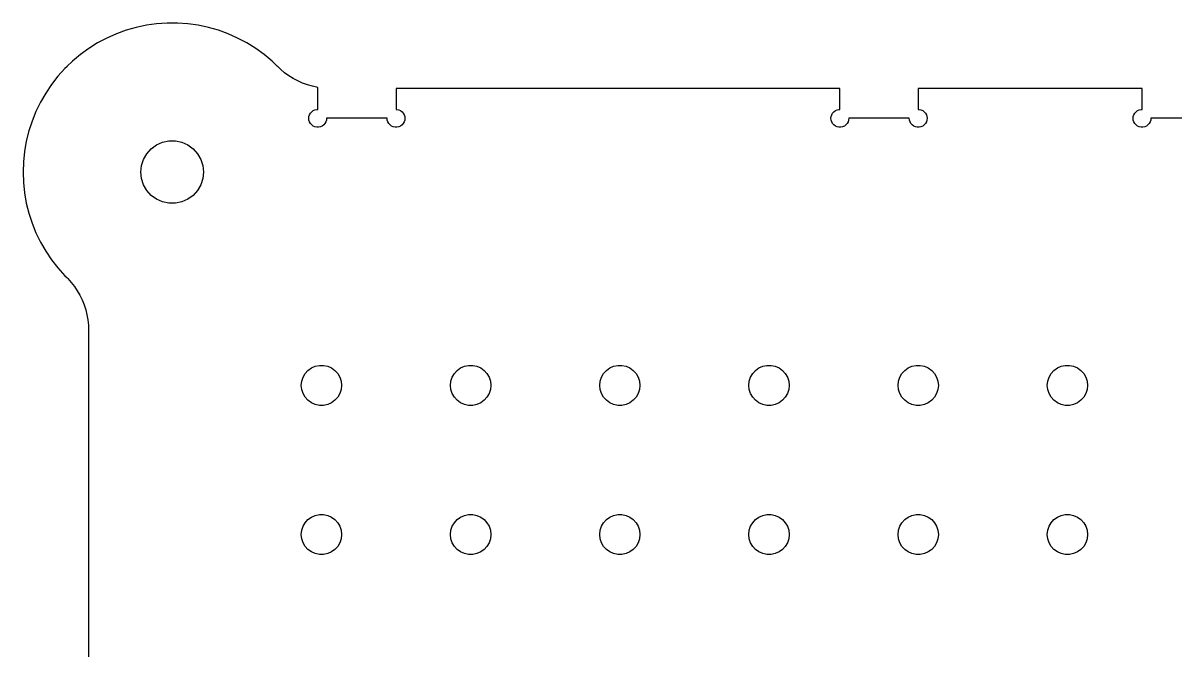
# Model space of a CAD drawing. Header units: metres. Extents: x -10 to 160, y -10 to 160.
# Drawn here: x -10 to 67.3, y 117.9 to 160 of the extents above; entities that cross this region are included whole.
import ezdxf

# ---------------------------------------------------------------- set-up
doc = ezdxf.new("R2010")
doc.units = ezdxf.units.M

msp = doc.modelspace()

# ---------------------------------------------------------------- linework, layer by layer
for p, q in [((-0.34898, 159.994), (-1.04527, 159.945)), ((0.34898, 159.994), (-0.34898, 159.994)), ((1.04527, 159.945), (0.34898, 159.994)), ((-3.74606, 159.272), (-4.3837, 158.988)), ((-3.09016, 159.511), (-3.74606, 159.272)), ((-2.4192, 159.703), (-3.09016, 159.511)), ((-1.73648, 159.848), (-2.4192, 159.703)), ((-1.04527, 159.945), (-1.73648, 159.848)), ((1.73648, 159.848), (1.04527, 159.945)), ((2.4192, 159.703), (1.73648, 159.848)), ((3.09016, 159.511), (2.4192, 159.703)), ((3.74606, 159.272), (3.09016, 159.511)), ((4.3837, 158.988), (3.74606, 159.272)), ((-4.99998, 158.66), (-5.59192, 158.29)), ((-4.3837, 158.988), (-4.99998, 158.66)), ((5, 158.66), (4.3837, 158.988)), ((5.59192, 158.29), (5, 158.66)), ((-6.1566, 157.88), (-6.6913, 157.431)), ((-5.59192, 158.29), (-6.1566, 157.88)), ((6.1566, 157.88), (5.59192, 158.29)), ((6.6913, 157.431), (6.1566, 157.88)), ((-7.19339, 156.947), (-7.66043, 156.428)), ((-7.07106, 157.065), (-7.19339, 156.947)), ((-7.06448, 157.071), (-7.07106, 157.071)), ((-7.07106, 157.071), (-7.07106, 157.065)), ((-6.6913, 157.431), (-7.06448, 157.071)), ((7.06448, 157.071), (6.6913, 157.431)), ((7.07434, 157.071), (7.06448, 157.071)), ((7.26094, 156.891), (7.07434, 157.071)), ((7.52829, 156.667), (7.26094, 156.891)), ((-7.66043, 156.428), (-8.09016, 155.878)), ((7.81062, 156.461), (7.52829, 156.667)), ((8.1066, 156.276), (7.81062, 156.461)), ((8.41473, 156.113), (8.1066, 156.276)), ((8.73357, 155.971), (8.41473, 156.113)), ((-8.09016, 155.878), (-8.48047, 155.299)), ((9.06151, 155.851), (8.73357, 155.971)), ((9.39699, 155.755), (9.06151, 155.851)), ((9.75, 155.681), (9.39699, 155.755)), ((9.75, 154.203), (9.75, 155.681)), ((44.75, 155.61), (15, 155.61)), ((15, 155.61), (15, 154.203)), ((44.75, 154.203), (44.75, 155.61)), ((65, 155.61), (50, 155.61)), ((50, 155.61), (50, 154.203)), ((65, 154.203), (65, 155.61)), ((-8.82947, 154.695), (-9.13545, 154.067)), ((-8.48047, 155.299), (-8.82947, 154.695)), ((-9.13545, 154.067), (-9.39691, 153.42)), ((9.16312, 153.731), (9.20187, 153.851)), ((9.20187, 153.851), (9.2646, 153.959)), ((9.2646, 153.959), (9.34853, 154.052)), ((9.34853, 154.052), (9.45001, 154.126)), ((9.45001, 154.126), (9.56459, 154.177)), ((9.56459, 154.177), (9.68729, 154.203)), ((9.68729, 154.203), (9.75, 154.203)), ((15, 154.203), (15.0627, 154.203)), ((15.0627, 154.203), (15.1854, 154.177)), ((15.1854, 154.177), (15.3, 154.126)), ((15.3, 154.126), (15.4015, 154.052)), ((15.4015, 154.052), (15.4854, 153.959)), ((15.4854, 153.959), (15.5481, 153.851)), ((15.5481, 153.851), (15.5869, 153.731)), ((44.1631, 153.731), (44.2019, 153.851)), ((44.2019, 153.851), (44.2646, 153.959)), ((44.2646, 153.959), (44.3485, 154.052)), ((44.3485, 154.052), (44.45, 154.126)), ((44.45, 154.126), (44.5646, 154.177)), ((44.5646, 154.177), (44.6873, 154.203)), ((44.6873, 154.203), (44.75, 154.203)), ((50, 154.203), (50.0627, 154.203)), ((50.0627, 154.203), (50.1854, 154.177)), ((50.1854, 154.177), (50.3, 154.126)), ((50.3, 154.126), (50.4015, 154.052)), ((50.4015, 154.052), (50.4854, 153.959)), ((50.4854, 153.959), (50.5481, 153.851)), ((50.5481, 153.851), (50.5869, 153.731)), ((64.4131, 153.731), (64.4519, 153.851)), ((64.4519, 153.851), (64.5146, 153.959)), ((64.5146, 153.959), (64.5985, 154.052)), ((64.5985, 154.052), (64.7, 154.126)), ((64.7, 154.126), (64.8146, 154.177)), ((64.8146, 154.177), (64.9373, 154.203)), ((64.9373, 154.203), (65, 154.203)), ((-9.39691, 153.42), (-9.61261, 152.756)), ((9.15001, 153.607), (9.16312, 153.731)), ((9.16312, 153.482), (9.15001, 153.607)), ((9.20187, 153.363), (9.16312, 153.482)), ((9.2646, 153.254), (9.20187, 153.363)), ((9.34853, 153.161), (9.2646, 153.254)), ((9.45001, 153.087), (9.34853, 153.161)), ((9.56459, 153.036), (9.45001, 153.087)), ((9.68729, 153.01), (9.56459, 153.036)), ((9.81273, 153.01), (9.68729, 153.01)), ((9.93542, 153.036), (9.81273, 153.01)), ((10.05, 153.087), (9.93542, 153.036)), ((10.1515, 153.161), (10.05, 153.087)), ((10.2354, 153.254), (10.1515, 153.161)), ((10.2981, 153.363), (10.2354, 153.254)), ((10.3369, 153.482), (10.2981, 153.363)), ((10.35, 153.607), (10.3369, 153.482)), ((14.4, 153.607), (10.35, 153.607)), ((14.4131, 153.482), (14.4, 153.607)), ((14.4519, 153.363), (14.4131, 153.482)), ((14.5146, 153.254), (14.4519, 153.363)), ((14.5985, 153.161), (14.5146, 153.254)), ((14.7, 153.087), (14.5985, 153.161)), ((14.8146, 153.036), (14.7, 153.087)), ((14.9373, 153.01), (14.8146, 153.036)), ((15.0627, 153.01), (14.9373, 153.01)), ((15.1854, 153.036), (15.0627, 153.01)), ((15.3, 153.087), (15.1854, 153.036)), ((15.4015, 153.161), (15.3, 153.087)), ((15.4854, 153.254), (15.4015, 153.161)), ((15.5481, 153.363), (15.4854, 153.254)), ((15.5869, 153.482), (15.5481, 153.363)), ((15.5869, 153.731), (15.6, 153.607)), ((15.6, 153.607), (15.5869, 153.482)), ((44.15, 153.607), (44.1631, 153.731)), ((44.1631, 153.482), (44.15, 153.607)), ((44.2019, 153.363), (44.1631, 153.482)), ((44.2646, 153.254), (44.2019, 153.363)), ((44.3485, 153.161), (44.2646, 153.254)), ((44.45, 153.087), (44.3485, 153.161)), ((44.5646, 153.036), (44.45, 153.087)), ((44.6873, 153.01), (44.5646, 153.036)), ((44.8127, 153.01), (44.6873, 153.01)), ((44.9354, 153.036), (44.8127, 153.01)), ((45.05, 153.087), (44.9354, 153.036)), ((45.1515, 153.161), (45.05, 153.087)), ((45.2354, 153.254), (45.1515, 153.161)), ((45.2981, 153.363), (45.2354, 153.254)), ((45.3369, 153.482), (45.2981, 153.363)), ((45.35, 153.607), (45.3369, 153.482)), ((49.4, 153.607), (45.35, 153.607)), ((49.4131, 153.482), (49.4, 153.607)), ((49.4519, 153.363), (49.4131, 153.482)), ((49.5146, 153.254), (49.4519, 153.363)), ((49.5985, 153.161), (49.5146, 153.254)), ((49.7, 153.087), (49.5985, 153.161)), ((49.8146, 153.036), (49.7, 153.087)), ((49.9373, 153.01), (49.8146, 153.036)), ((50.0627, 153.01), (49.9373, 153.01)), ((50.1854, 153.036), (50.0627, 153.01)), ((50.3, 153.087), (50.1854, 153.036)), ((50.4015, 153.161), (50.3, 153.087)), ((50.4854, 153.254), (50.4015, 153.161)), ((50.5481, 153.363), (50.4854, 153.254)), ((50.5869, 153.482), (50.5481, 153.363)), ((50.5869, 153.731), (50.6, 153.607)), ((50.6, 153.607), (50.5869, 153.482)), ((64.4, 153.607), (64.4131, 153.731)), ((64.4131, 153.482), (64.4, 153.607)), ((64.4519, 153.363), (64.4131, 153.482)), ((64.5146, 153.254), (64.4519, 153.363)), ((64.5985, 153.161), (64.5146, 153.254)), ((64.7, 153.087), (64.5985, 153.161)), ((64.8146, 153.036), (64.7, 153.087)), ((64.9373, 153.01), (64.8146, 153.036)), ((65.0627, 153.01), (64.9373, 153.01)), ((65.1854, 153.036), (65.0627, 153.01)), ((65.3, 153.087), (65.1854, 153.036)), ((65.4015, 153.161), (65.3, 153.087)), ((65.4854, 153.254), (65.4015, 153.161)), ((65.5481, 153.363), (65.4854, 153.254)), ((65.5869, 153.482), (65.5481, 153.363)), ((65.6, 153.607), (65.5869, 153.482)), ((69.65, 153.607), (65.6, 153.607)), ((-9.61261, 152.756), (-9.78146, 152.079)), ((-9.78146, 152.079), (-9.90268, 151.392)), ((-1.69893, 151.234), (-1.40517, 151.561)), ((-1.40517, 151.561), (-1.04999, 151.819)), ((-1.04999, 151.819), (-0.64893, 151.997)), ((-0.64893, 151.997), (-0.2195, 152.088)), ((-0.2195, 152.088), (0.2195, 152.088)), ((0.2195, 152.088), (0.64893, 151.997)), ((0.64893, 151.997), (1.04999, 151.819)), ((1.04999, 151.819), (1.40517, 151.561)), ((1.40517, 151.561), (1.69893, 151.234)), ((-9.97563, 150.698), (-10, 150)), ((-9.90268, 151.392), (-9.97563, 150.698)), ((-2.05411, 150.437), (-1.91844, 150.854)), ((-1.91844, 150.854), (-1.69893, 151.234)), ((1.69893, 151.234), (1.91844, 150.854)), ((1.91844, 150.854), (2.05411, 150.437)), ((-10, 150), (-9.97563, 149.302)), ((-2.09999, 150), (-2.05411, 150.437)), ((-2.05411, 149.563), (-2.09999, 150)), ((2.05411, 150.437), (2.09999, 150)), ((2.09999, 150), (2.05411, 149.563)), ((-9.97563, 149.302), (-9.90268, 148.608)), ((-1.91844, 149.146), (-2.05411, 149.563)), ((-1.69893, 148.766), (-1.91844, 149.146)), ((1.91844, 149.146), (1.69893, 148.766)), ((2.05411, 149.563), (1.91844, 149.146)), ((-9.90268, 148.608), (-9.78146, 147.921)), ((-1.40517, 148.439), (-1.69893, 148.766)), ((-1.04999, 148.181), (-1.40517, 148.439)), ((1.40517, 148.439), (1.04999, 148.181)), ((1.69893, 148.766), (1.40517, 148.439)), ((-9.78146, 147.921), (-9.61261, 147.244)), ((-0.64893, 148.003), (-1.04999, 148.181)), ((-0.2195, 147.911), (-0.64893, 148.003)), ((0.2195, 147.911), (-0.2195, 147.911)), ((0.64893, 148.003), (0.2195, 147.911)), ((1.04999, 148.181), (0.64893, 148.003)), ((-9.61261, 147.244), (-9.39691, 146.58)), ((-9.39691, 146.58), (-9.13545, 145.933)), ((-9.13545, 145.933), (-8.82947, 145.305)), ((-8.82947, 145.305), (-8.48047, 144.701)), ((-8.48047, 144.701), (-8.09016, 144.122)), ((-8.09016, 144.122), (-7.66043, 143.572)), ((-7.66043, 143.572), (-7.19339, 143.053)), ((-7.19339, 143.053), (-7.07106, 142.931)), ((-7.07106, 142.931), (-7.07106, 142.926)), ((-7.07106, 142.926), (-7.00989, 142.867)), ((-7.00989, 142.867), (-6.77637, 142.607)), ((-6.77637, 142.607), (-6.56151, 142.332)), ((-6.56151, 142.332), (-6.36635, 142.043)), ((-6.36635, 142.043), (-6.19185, 141.741)), ((-6.19185, 141.741), (-6.03886, 141.427)), ((-6.03886, 141.427), (-5.90813, 141.103)), ((-5.90813, 141.103), (-5.80029, 140.772)), ((-5.80029, 140.772), (-5.71585, 140.433)), ((-5.71585, 140.433), (-5.65526, 140.089)), ((-5.65526, 140.089), (-5.61877, 139.742)), ((-5.61877, 139.742), (-5.6066, 139.393)), ((-5.6066, 139.393), (-5.6066, 10.6066)), ((9.09668, 136.703), (9.32501, 136.869)), ((9.32501, 136.869), (9.58284, 136.984)), ((9.58284, 136.984), (9.85889, 137.043)), ((9.85889, 137.043), (10.1411, 137.043)), ((10.1411, 137.043), (10.4172, 136.984)), ((10.4172, 136.984), (10.675, 136.869)), ((10.675, 136.869), (10.9033, 136.703)), ((19.0967, 136.703), (19.325, 136.869)), ((19.325, 136.869), (19.5828, 136.984)), ((19.5828, 136.984), (19.8589, 137.043)), ((19.8589, 137.043), (20.1411, 137.043)), ((20.1411, 137.043), (20.4172, 136.984)), ((20.4172, 136.984), (20.675, 136.869)), ((20.675, 136.869), (20.9033, 136.703)), ((29.0967, 136.703), (29.325, 136.869)), ((29.325, 136.869), (29.5828, 136.984)), ((29.5828, 136.984), (29.8589, 137.043)), ((29.8589, 137.043), (30.1411, 137.043)), ((30.1411, 137.043), (30.4172, 136.984)), ((30.4172, 136.984), (30.675, 136.869)), ((30.675, 136.869), (30.9033, 136.703)), ((39.0967, 136.703), (39.325, 136.869)), ((39.325, 136.869), (39.5828, 136.984)), ((39.5828, 136.984), (39.8589, 137.043)), ((39.8589, 137.043), (40.1411, 137.043)), ((40.1411, 137.043), (40.4172, 136.984)), ((40.4172, 136.984), (40.675, 136.869)), ((40.675, 136.869), (40.9033, 136.703)), ((49.0967, 136.703), (49.325, 136.869)), ((49.325, 136.869), (49.5828, 136.984)), ((49.5828, 136.984), (49.8589, 137.043)), ((49.8589, 137.043), (50.1411, 137.043)), ((50.1411, 137.043), (50.4172, 136.984)), ((50.4172, 136.984), (50.675, 136.869)), ((50.675, 136.869), (50.9033, 136.703)), ((59.0967, 136.703), (59.325, 136.869)), ((59.325, 136.869), (59.5828, 136.984)), ((59.5828, 136.984), (59.8589, 137.043)), ((59.8589, 137.043), (60.1411, 137.043)), ((60.1411, 137.043), (60.4172, 136.984)), ((60.4172, 136.984), (60.675, 136.869)), ((60.675, 136.869), (60.9033, 136.703)), ((8.6795, 135.981), (8.76672, 136.249)), ((8.76672, 136.249), (8.90784, 136.493)), ((8.90784, 136.493), (9.09668, 136.703)), ((10.9033, 136.703), (11.0922, 136.493)), ((11.0922, 136.493), (11.2333, 136.249)), ((11.2333, 136.249), (11.3205, 135.981)), ((18.6795, 135.981), (18.7667, 136.249)), ((18.7667, 136.249), (18.9078, 136.493)), ((18.9078, 136.493), (19.0967, 136.703)), ((20.9033, 136.703), (21.0922, 136.493)), ((21.0922, 136.493), (21.2333, 136.249)), ((21.2333, 136.249), (21.3205, 135.981)), ((28.6795, 135.981), (28.7667, 136.249)), ((28.7667, 136.249), (28.9078, 136.493)), ((28.9078, 136.493), (29.0967, 136.703)), ((30.9033, 136.703), (31.0922, 136.493)), ((31.0922, 136.493), (31.2333, 136.249)), ((31.2333, 136.249), (31.3205, 135.981)), ((38.6795, 135.981), (38.7667, 136.249)), ((38.7667, 136.249), (38.9078, 136.493)), ((38.9078, 136.493), (39.0967, 136.703)), ((40.9033, 136.703), (41.0922, 136.493)), ((41.0922, 136.493), (41.2333, 136.249)), ((41.2333, 136.249), (41.3205, 135.981)), ((48.6795, 135.981), (48.7667, 136.249)), ((48.7667, 136.249), (48.9078, 136.493)), ((48.9078, 136.493), (49.0967, 136.703)), ((50.9033, 136.703), (51.0922, 136.493)), ((51.0922, 136.493), (51.2333, 136.249)), ((51.2333, 136.249), (51.3205, 135.981)), ((58.6795, 135.981), (58.7667, 136.249)), ((58.7667, 136.249), (58.9078, 136.493)), ((58.9078, 136.493), (59.0967, 136.703)), ((60.9033, 136.703), (61.0922, 136.493)), ((61.0922, 136.493), (61.2333, 136.249)), ((61.2333, 136.249), (61.3205, 135.981)), ((8.65001, 135.7), (8.6795, 135.981)), ((8.6795, 135.419), (8.65001, 135.7)), ((8.76672, 135.151), (8.6795, 135.419)), ((11.3205, 135.419), (11.2333, 135.151)), ((11.3205, 135.981), (11.35, 135.7)), ((11.35, 135.7), (11.3205, 135.419)), ((18.65, 135.7), (18.6795, 135.981)), ((18.6795, 135.419), (18.65, 135.7)), ((18.7667, 135.151), (18.6795, 135.419)), ((21.3205, 135.419), (21.2333, 135.151)), ((21.3205, 135.981), (21.35, 135.7)), ((21.35, 135.7), (21.3205, 135.419)), ((28.65, 135.7), (28.6795, 135.981)), ((28.6795, 135.419), (28.65, 135.7)), ((28.7667, 135.151), (28.6795, 135.419)), ((31.3205, 135.419), (31.2333, 135.151)), ((31.3205, 135.981), (31.35, 135.7)), ((31.35, 135.7), (31.3205, 135.419)), ((38.65, 135.7), (38.6795, 135.981)), ((38.6795, 135.419), (38.65, 135.7)), ((38.7667, 135.151), (38.6795, 135.419)), ((41.3205, 135.419), (41.2333, 135.151)), ((41.3205, 135.981), (41.35, 135.7)), ((41.35, 135.7), (41.3205, 135.419)), ((48.65, 135.7), (48.6795, 135.981)), ((48.6795, 135.419), (48.65, 135.7)), ((48.7667, 135.151), (48.6795, 135.419)), ((51.3205, 135.419), (51.2333, 135.151)), ((51.3205, 135.981), (51.35, 135.7)), ((51.35, 135.7), (51.3205, 135.419)), ((58.65, 135.7), (58.6795, 135.981)), ((58.6795, 135.419), (58.65, 135.7)), ((58.7667, 135.151), (58.6795, 135.419)), ((61.3205, 135.419), (61.2333, 135.151)), ((61.3205, 135.981), (61.35, 135.7)), ((61.35, 135.7), (61.3205, 135.419)), ((8.90784, 134.906), (8.76672, 135.151)), ((9.09668, 134.697), (8.90784, 134.906)), ((9.32501, 134.531), (9.09668, 134.697)), ((9.58284, 134.416), (9.32501, 134.531)), ((10.675, 134.531), (10.4172, 134.416)), ((10.9033, 134.697), (10.675, 134.531)), ((11.0922, 134.906), (10.9033, 134.697)), ((11.2333, 135.151), (11.0922, 134.906)), ((18.9078, 134.906), (18.7667, 135.151)), ((19.0967, 134.697), (18.9078, 134.906)), ((19.325, 134.531), (19.0967, 134.697)), ((19.5828, 134.416), (19.325, 134.531)), ((20.675, 134.531), (20.4172, 134.416)), ((20.9033, 134.697), (20.675, 134.531)), ((21.0922, 134.906), (20.9033, 134.697)), ((21.2333, 135.151), (21.0922, 134.906)), ((28.9078, 134.906), (28.7667, 135.151)), ((29.0967, 134.697), (28.9078, 134.906)), ((29.325, 134.531), (29.0967, 134.697)), ((29.5828, 134.416), (29.325, 134.531)), ((30.675, 134.531), (30.4172, 134.416)), ((30.9033, 134.697), (30.675, 134.531)), ((31.0922, 134.906), (30.9033, 134.697)), ((31.2333, 135.151), (31.0922, 134.906)), ((38.9078, 134.906), (38.7667, 135.151)), ((39.0967, 134.697), (38.9078, 134.906)), ((39.325, 134.531), (39.0967, 134.697)), ((39.5828, 134.416), (39.325, 134.531)), ((40.675, 134.531), (40.4172, 134.416)), ((40.9033, 134.697), (40.675, 134.531)), ((41.0922, 134.906), (40.9033, 134.697)), ((41.2333, 135.151), (41.0922, 134.906)), ((48.9078, 134.906), (48.7667, 135.151)), ((49.0967, 134.697), (48.9078, 134.906)), ((49.325, 134.531), (49.0967, 134.697)), ((49.5828, 134.416), (49.325, 134.531)), ((50.675, 134.531), (50.4172, 134.416)), ((50.9033, 134.697), (50.675, 134.531)), ((51.0922, 134.906), (50.9033, 134.697)), ((51.2333, 135.151), (51.0922, 134.906)), ((58.9078, 134.906), (58.7667, 135.151)), ((59.0967, 134.697), (58.9078, 134.906)), ((59.325, 134.531), (59.0967, 134.697)), ((59.5828, 134.416), (59.325, 134.531)), ((60.675, 134.531), (60.4172, 134.416)), ((60.9033, 134.697), (60.675, 134.531)), ((61.0922, 134.906), (60.9033, 134.697)), ((61.2333, 135.151), (61.0922, 134.906)), ((9.85889, 134.357), (9.58284, 134.416)), ((10.1411, 134.357), (9.85889, 134.357)), ((10.4172, 134.416), (10.1411, 134.357)), ((19.8589, 134.357), (19.5828, 134.416)), ((20.1411, 134.357), (19.8589, 134.357)), ((20.4172, 134.416), (20.1411, 134.357)), ((29.8589, 134.357), (29.5828, 134.416)), ((30.1411, 134.357), (29.8589, 134.357)), ((30.4172, 134.416), (30.1411, 134.357)), ((39.8589, 134.357), (39.5828, 134.416)), ((40.1411, 134.357), (39.8589, 134.357)), ((40.4172, 134.416), (40.1411, 134.357)), ((49.8589, 134.357), (49.5828, 134.416)), ((50.1411, 134.357), (49.8589, 134.357)), ((50.4172, 134.416), (50.1411, 134.357)), ((59.8589, 134.357), (59.5828, 134.416)), ((60.1411, 134.357), (59.8589, 134.357)), ((60.4172, 134.416), (60.1411, 134.357)), ((9.09668, 126.703), (9.32501, 126.869)), ((9.32501, 126.869), (9.58284, 126.984)), ((9.58284, 126.984), (9.85889, 127.043)), ((9.85889, 127.043), (10.1411, 127.043)), ((10.1411, 127.043), (10.4172, 126.984)), ((10.4172, 126.984), (10.675, 126.869)), ((10.675, 126.869), (10.9033, 126.703)), ((19.0967, 126.703), (19.325, 126.869)), ((19.325, 126.869), (19.5828, 126.984)), ((19.5828, 126.984), (19.8589, 127.043)), ((19.8589, 127.043), (20.1411, 127.043)), ((20.1411, 127.043), (20.4172, 126.984)), ((20.4172, 126.984), (20.675, 126.869)), ((20.675, 126.869), (20.9033, 126.703)), ((29.0967, 126.703), (29.325, 126.869)), ((29.325, 126.869), (29.5828, 126.984)), ((29.5828, 126.984), (29.8589, 127.043)), ((29.8589, 127.043), (30.1411, 127.043)), ((30.1411, 127.043), (30.4172, 126.984)), ((30.4172, 126.984), (30.675, 126.869)), ((30.675, 126.869), (30.9033, 126.703)), ((39.0967, 126.703), (39.325, 126.869)), ((39.325, 126.869), (39.5828, 126.984)), ((39.5828, 126.984), (39.8589, 127.043)), ((39.8589, 127.043), (40.1411, 127.043)), ((40.1411, 127.043), (40.4172, 126.984)), ((40.4172, 126.984), (40.675, 126.869)), ((40.675, 126.869), (40.9033, 126.703)), ((49.0967, 126.703), (49.325, 126.869)), ((49.325, 126.869), (49.5828, 126.984)), ((49.5828, 126.984), (49.8589, 127.043)), ((49.8589, 127.043), (50.1411, 127.043)), ((50.1411, 127.043), (50.4172, 126.984)), ((50.4172, 126.984), (50.675, 126.869)), ((50.675, 126.869), (50.9033, 126.703)), ((59.0967, 126.703), (59.325, 126.869)), ((59.325, 126.869), (59.5828, 126.984)), ((59.5828, 126.984), (59.8589, 127.043)), ((59.8589, 127.043), (60.1411, 127.043)), ((60.1411, 127.043), (60.4172, 126.984)), ((60.4172, 126.984), (60.675, 126.869)), ((60.675, 126.869), (60.9033, 126.703)), ((8.65001, 125.7), (8.6795, 125.981)), ((8.6795, 125.981), (8.76672, 126.249)), ((8.76672, 126.249), (8.90784, 126.493)), ((8.90784, 126.493), (9.09668, 126.703)), ((10.9033, 126.703), (11.0922, 126.493)), ((11.0922, 126.493), (11.2333, 126.249)), ((11.2333, 126.249), (11.3205, 125.981)), ((11.3205, 125.981), (11.35, 125.7)), ((18.65, 125.7), (18.6795, 125.981)), ((18.6795, 125.981), (18.7667, 126.249)), ((18.7667, 126.249), (18.9078, 126.493)), ((18.9078, 126.493), (19.0967, 126.703)), ((20.9033, 126.703), (21.0922, 126.493)), ((21.0922, 126.493), (21.2333, 126.249)), ((21.2333, 126.249), (21.3205, 125.981)), ((21.3205, 125.981), (21.35, 125.7)), ((28.65, 125.7), (28.6795, 125.981)), ((28.6795, 125.981), (28.7667, 126.249)), ((28.7667, 126.249), (28.9078, 126.493)), ((28.9078, 126.493), (29.0967, 126.703)), ((30.9033, 126.703), (31.0922, 126.493)), ((31.0922, 126.493), (31.2333, 126.249)), ((31.2333, 126.249), (31.3205, 125.981)), ((31.3205, 125.981), (31.35, 125.7)), ((38.65, 125.7), (38.6795, 125.981)), ((38.6795, 125.981), (38.7667, 126.249)), ((38.7667, 126.249), (38.9078, 126.493)), ((38.9078, 126.493), (39.0967, 126.703)), ((40.9033, 126.703), (41.0922, 126.493)), ((41.0922, 126.493), (41.2333, 126.249)), ((41.2333, 126.249), (41.3205, 125.981)), ((41.3205, 125.981), (41.35, 125.7)), ((48.65, 125.7), (48.6795, 125.981)), ((48.6795, 125.981), (48.7667, 126.249)), ((48.7667, 126.249), (48.9078, 126.493)), ((48.9078, 126.493), (49.0967, 126.703)), ((50.9033, 126.703), (51.0922, 126.493)), ((51.0922, 126.493), (51.2333, 126.249)), ((51.2333, 126.249), (51.3205, 125.981)), ((51.3205, 125.981), (51.35, 125.7)), ((58.65, 125.7), (58.6795, 125.981)), ((58.6795, 125.981), (58.7667, 126.249)), ((58.7667, 126.249), (58.9078, 126.493)), ((58.9078, 126.493), (59.0967, 126.703)), ((60.9033, 126.703), (61.0922, 126.493)), ((61.0922, 126.493), (61.2333, 126.249)), ((61.2333, 126.249), (61.3205, 125.981)), ((61.3205, 125.981), (61.35, 125.7)), ((8.6795, 125.419), (8.65001, 125.7)), ((8.76672, 125.151), (8.6795, 125.419)), ((11.3205, 125.419), (11.2333, 125.151)), ((11.35, 125.7), (11.3205, 125.419)), ((18.6795, 125.419), (18.65, 125.7)), ((18.7667, 125.151), (18.6795, 125.419)), ((21.3205, 125.419), (21.2333, 125.151)), ((21.35, 125.7), (21.3205, 125.419)), ((28.6795, 125.419), (28.65, 125.7)), ((28.7667, 125.151), (28.6795, 125.419)), ((31.3205, 125.419), (31.2333, 125.151)), ((31.35, 125.7), (31.3205, 125.419)), ((38.6795, 125.419), (38.65, 125.7)), ((38.7667, 125.151), (38.6795, 125.419)), ((41.3205, 125.419), (41.2333, 125.151)), ((41.35, 125.7), (41.3205, 125.419)), ((48.6795, 125.419), (48.65, 125.7)), ((48.7667, 125.151), (48.6795, 125.419)), ((51.3205, 125.419), (51.2333, 125.151)), ((51.35, 125.7), (51.3205, 125.419)), ((58.6795, 125.419), (58.65, 125.7)), ((58.7667, 125.151), (58.6795, 125.419)), ((61.3205, 125.419), (61.2333, 125.151)), ((61.35, 125.7), (61.3205, 125.419)), ((8.90784, 124.906), (8.76672, 125.151)), ((9.09668, 124.697), (8.90784, 124.906)), ((9.32501, 124.531), (9.09668, 124.697)), ((9.58284, 124.416), (9.32501, 124.531)), ((9.85889, 124.357), (9.58284, 124.416)), ((10.4172, 124.416), (10.1411, 124.357)), ((10.675, 124.531), (10.4172, 124.416)), ((10.9033, 124.697), (10.675, 124.531)), ((11.0922, 124.906), (10.9033, 124.697)), ((11.2333, 125.151), (11.0922, 124.906)), ((18.9078, 124.906), (18.7667, 125.151)), ((19.0967, 124.697), (18.9078, 124.906)), ((19.325, 124.531), (19.0967, 124.697)), ((19.5828, 124.416), (19.325, 124.531)), ((19.8589, 124.357), (19.5828, 124.416)), ((20.4172, 124.416), (20.1411, 124.357)), ((20.675, 124.531), (20.4172, 124.416)), ((20.9033, 124.697), (20.675, 124.531)), ((21.0922, 124.906), (20.9033, 124.697)), ((21.2333, 125.151), (21.0922, 124.906)), ((28.9078, 124.906), (28.7667, 125.151)), ((29.0967, 124.697), (28.9078, 124.906)), ((29.325, 124.531), (29.0967, 124.697)), ((29.5828, 124.416), (29.325, 124.531)), ((29.8589, 124.357), (29.5828, 124.416)), ((30.4172, 124.416), (30.1411, 124.357)), ((30.675, 124.531), (30.4172, 124.416)), ((30.9033, 124.697), (30.675, 124.531)), ((31.0922, 124.906), (30.9033, 124.697)), ((31.2333, 125.151), (31.0922, 124.906)), ((38.9078, 124.906), (38.7667, 125.151)), ((39.0967, 124.697), (38.9078, 124.906)), ((39.325, 124.531), (39.0967, 124.697)), ((39.5828, 124.416), (39.325, 124.531)), ((39.8589, 124.357), (39.5828, 124.416)), ((40.4172, 124.416), (40.1411, 124.357)), ((40.675, 124.531), (40.4172, 124.416)), ((40.9033, 124.697), (40.675, 124.531)), ((41.0922, 124.906), (40.9033, 124.697)), ((41.2333, 125.151), (41.0922, 124.906)), ((48.9078, 124.906), (48.7667, 125.151)), ((49.0967, 124.697), (48.9078, 124.906)), ((49.325, 124.531), (49.0967, 124.697)), ((49.5828, 124.416), (49.325, 124.531)), ((49.8589, 124.357), (49.5828, 124.416)), ((50.4172, 124.416), (50.1411, 124.357)), ((50.675, 124.531), (50.4172, 124.416)), ((50.9033, 124.697), (50.675, 124.531)), ((51.0922, 124.906), (50.9033, 124.697)), ((51.2333, 125.151), (51.0922, 124.906)), ((58.9078, 124.906), (58.7667, 125.151)), ((59.0967, 124.697), (58.9078, 124.906)), ((59.325, 124.531), (59.0967, 124.697)), ((59.5828, 124.416), (59.325, 124.531)), ((59.8589, 124.357), (59.5828, 124.416)), ((60.4172, 124.416), (60.1411, 124.357)), ((60.675, 124.531), (60.4172, 124.416)), ((60.9033, 124.697), (60.675, 124.531)), ((61.0922, 124.906), (60.9033, 124.697)), ((61.2333, 125.151), (61.0922, 124.906)), ((10.1411, 124.357), (9.85889, 124.357)), ((20.1411, 124.357), (19.8589, 124.357)), ((30.1411, 124.357), (29.8589, 124.357)), ((40.1411, 124.357), (39.8589, 124.357)), ((50.1411, 124.357), (49.8589, 124.357)), ((60.1411, 124.357), (59.8589, 124.357))]:
    msp.add_line(p, q)

doc.saveas('drawing.dxf')
